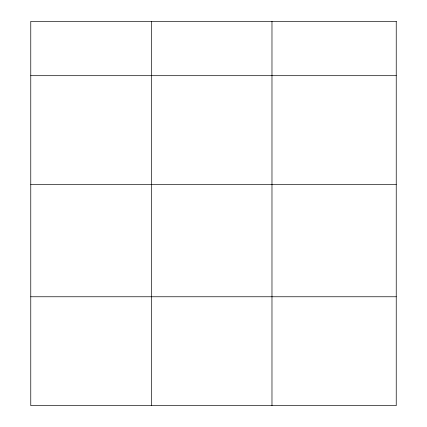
<?xml version="1.0" encoding="UTF-8"?>
<svg xmlns="http://www.w3.org/2000/svg" width="427" height="427" viewBox="0 0 427 427"><rect width="100%" height="100%" fill="white"/><g stroke="black" fill="none" stroke-linecap="round" stroke-linejoin="round"><path stroke-width="0.64" d="M30.765 75.691L396.235 75.691M30.765 184.576L396.235 184.576M30.765 296.765L396.235 296.765M271.978 21.35L271.978 405.65M151.371 21.35L151.371 405.65M396.235 21.35L30.765 21.35L30.765 405.65L396.235 405.65L396.235 21.35"/></g></svg>
